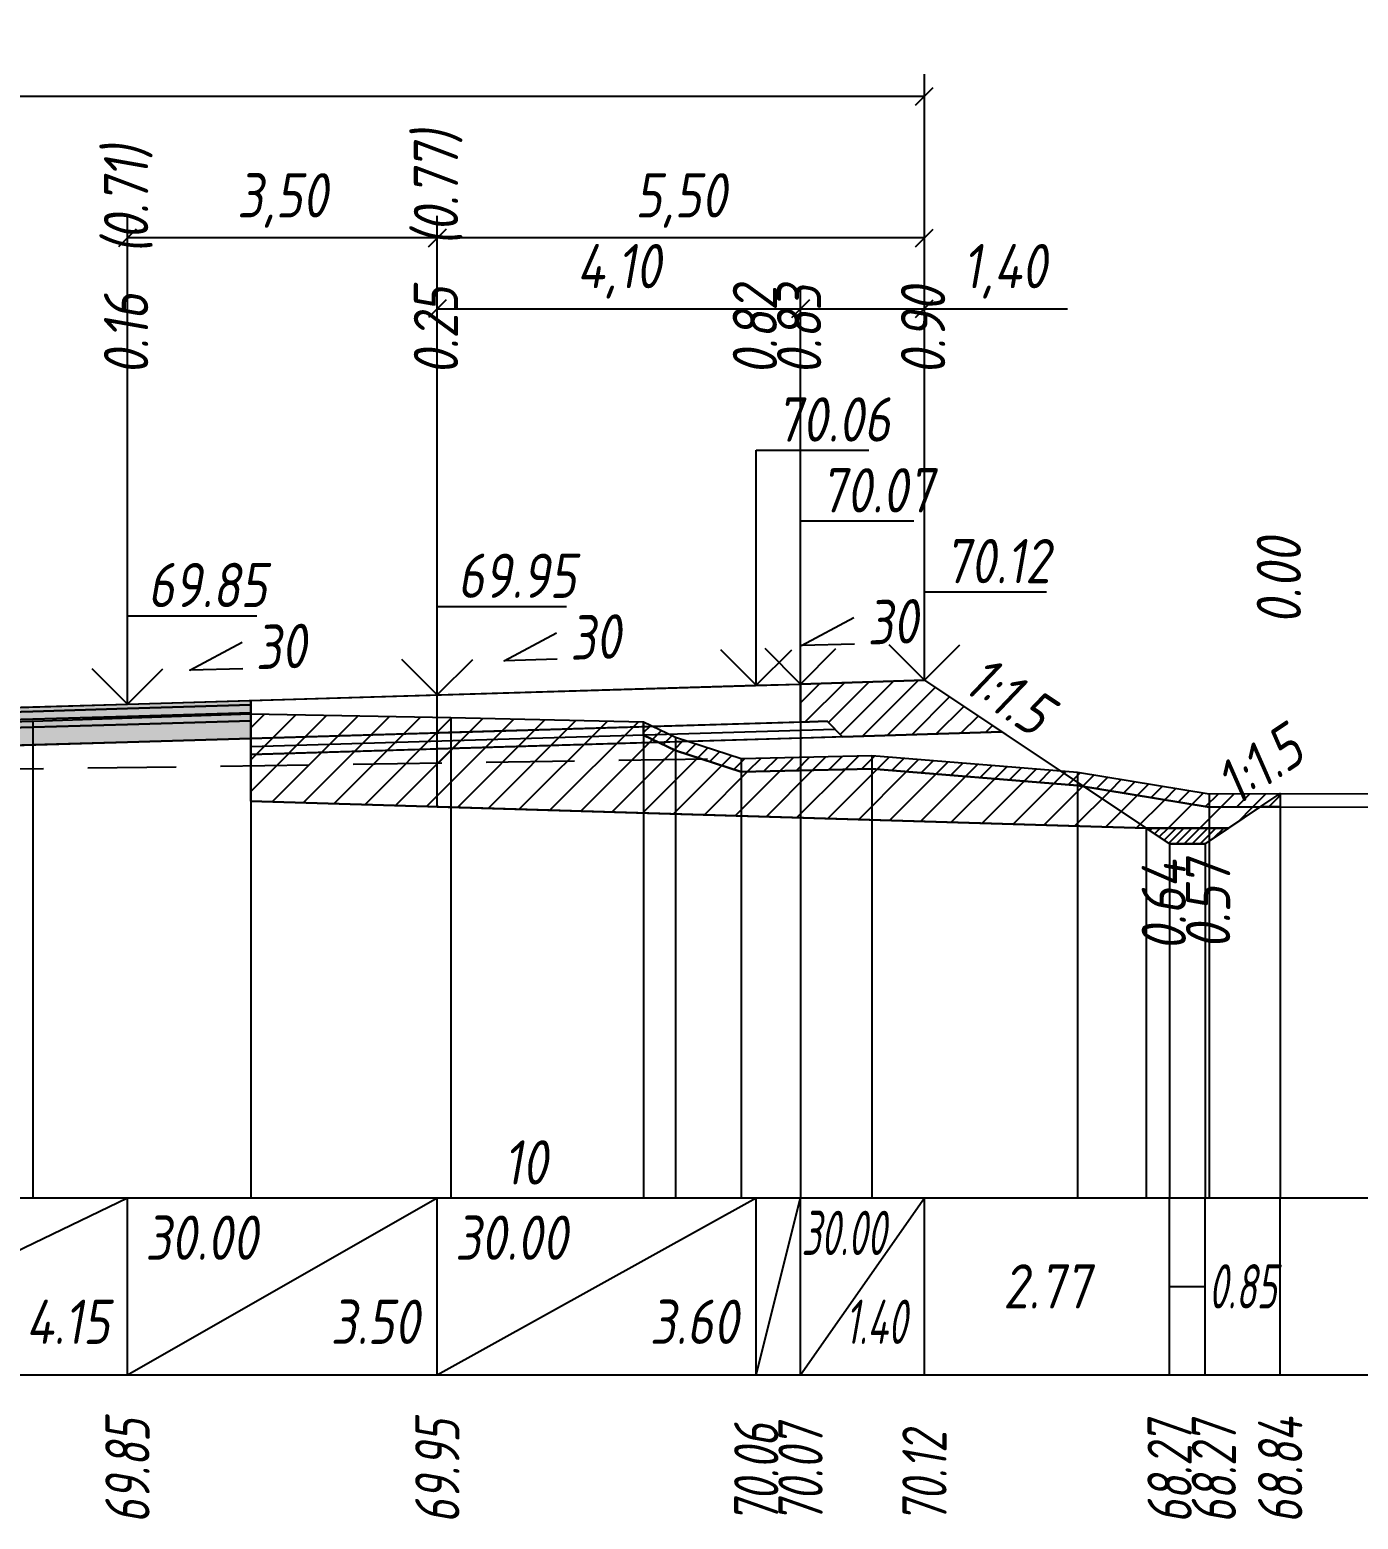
# Model space of a CAD drawing. Extents: x -717 to 1451, y -133302 to 233.
# Drawn here: x 171.8 to 246.8, y -37739.2 to -37655 of the extents above; entities that cross this region are included whole.
import ezdxf
from ezdxf.enums import TextEntityAlignment as Align

# ---------------------------------------------------------------- set-up
doc = ezdxf.new("R2010")
doc.units = 0
doc.linetypes.add('штриховая', pattern=[0.75, 0.5, -0.25])
for name, color, linetype in [('Интерполированный поперечник', 2, 'Continuous'), ('Код_514', 1, 'Continuous'), ('Контур_0', 7, 'Continuous'), ('Контур_2521', 7, 'Continuous'), ('Контур_2564', 7, 'Continuous'), ('Контур_2660', 7, 'Continuous'), ('Контур_2665', 7, 'Continuous'), ('Контур_400', 7, 'Continuous'), ('Контур_508', 7, 'Continuous'), ('Контур_512', 7, 'Continuous'), ('Контур_513', 7, 'Continuous'), ('Контур_818', 7, 'Continuous'), ('Красный поперечник', 1, 'Continuous'), ('Объём_2501', 7, 'Continuous'), ('Объём_2564', 7, 'Continuous'), ('Объём_2650', 7, 'Continuous'), ('Объём_2660', 7, 'Continuous'), ('Объём_2661', 7, 'Continuous'), ('Объём_2662', 7, 'Continuous'), ('Объём_2663', 7, 'Continuous'), ('Объём_2664', 7, 'Continuous'), ('Объём_2665', 7, 'Continuous'), ('Объём_2666', 7, 'Continuous'), ('Объём_2667', 7, 'Continuous'), ('Объём_2668', 7, 'Continuous'), ('Объём_2669', 7, 'Continuous'), ('Объём_2675', 7, 'Continuous'), ('Объём_2753', 7, 'Continuous'), ('Откосы', 7, 'Continuous'), ('Отметки покрытия', 7, 'Continuous'), ('Рабочие отметки', 7, 'Continuous'), ('Рабочие отметки доп.', 7, 'Continuous'), ('Слои выравнивания', 7, 'Continuous'), ('Таблица', 7, 'Continuous'), ('Уклоны проезжей части', 7, 'Continuous'), ('Черный поперечник', 3, 'Continuous')]:
    doc.layers.add(name, color=color, linetype=linetype)
for name, color, linetype, true_color in [('Контур_2540', 2, 'Continuous', 0xffff00), ('Контур_2560', 2, 'Continuous', 0xffff00), ('Контур_2561', 7, 'Continuous', 0xff8040), ('Контур_2562', 3, 'Continuous', 0x00ff00), ('Контур_2563', 7, 'Continuous', 0xff8000), ('Контур_2570', 7, 'Continuous', 0x80ff00), ('Контур_2725', 7, 'Continuous', 0x323232), ('Контур_2736', 4, 'Continuous', 0x00ffff), ('Контур_2737', 4, 'Continuous', 0x00ffff), ('Контур_2738', 4, 'Continuous', 0x00ffff), ('Контур_2739', 4, 'Continuous', 0x00ffff), ('Контур_2741', 4, 'Continuous', 0x00ffff), ('Контур_2742', 4, 'Continuous', 0x00ffff), ('Контур_2743', 4, 'Continuous', 0x00ffff), ('Контур_2744', 7, 'Continuous', 0xa4ffff), ('Контур_2745', 7, 'Continuous', 0xa4ffff), ('Контур_2747', 4, 'Continuous', 0x00ffff), ('Контур_2748', 4, 'Continuous', 0x00ffff), ('Контур_2749', 4, 'Continuous', 0x00ffff), ('Контур_2750', 4, 'Continuous', 0x00ffff), ('Контур_2751', 4, 'Continuous', 0x00ffff), ('Контур_2752', 4, 'Continuous', 0x00ffff), ('Контур_2760', 7, 'Continuous', 0x323232), ('Контур_2761', 7, 'Continuous', 0x323232), ('Контур_2762', 7, 'Continuous', 0x323232), ('Контур_2763', 7, 'Continuous', 0x323232), ('Контур_402', 7, 'Continuous', 0xff6464), ('Контур_703', 4, 'Continuous', 0x00ffff), ('Контур_705', 4, 'Continuous', 0x00ffff), ('Контур_707', 4, 'Continuous', 0x00ffff), ('Контур_720', 131, 'Continuous', 0xaaffff), ('Объём_2500', 7, 'Continuous', 0xc0c0c0), ('Объём_2520', 7, 'Continuous', 0x80ffff), ('Объём_2540', 2, 'Continuous', 0xffff00), ('Объём_2560', 2, 'Continuous', 0xffff00), ('Объём_2561', 7, 'Continuous', 0xff8040), ('Объём_2562', 3, 'Continuous', 0x00ff00), ('Объём_2563', 7, 'Continuous', 0xff8000), ('Объём_2570', 7, 'Continuous', 0x80ff00), ('Объём_2600', 7, 'Continuous', 0x808000), ('Объём_2620', 2, 'Continuous', 0xffff00), ('Объём_2746', 2, 'Continuous', 0xffff00)]:
    doc.layers.add(name, color=color, linetype=linetype, true_color=true_color)
doc.styles.get("Standard").update_dxf_attribs({"font": 'txt', "height": 2.5})
doc.styles.add('М', font='romand.shx', dxfattribs={"width": 0.8, "oblique": 10, "height": 2.5})
doc.dimstyles.new('ISO-25', dxfattribs={"dimtxt": 2.5, "dimasz": 2.5, "dimexe": 1.25, "dimexo": 0.625, "dimtad": 1, "dimtxsty": 'Standard', "dimcen": 2.5, "dimadec": 0, "dimazin": 0, "dimtfac": 1, "dimtmove": 0, "dimatfit": 3, "dimfxl": 1, "dimarcsym": 0})

# ---------------------------------------------------------------- blocks, each defined once
blk = doc.blocks.new('_Oblique')
at = {"color": 0, "linetype": 'ByBlock', "lineweight": -2}
blk.add_line((-0.5, -0.5), (0.5, 0.5), dxfattribs=at)
blk = doc.blocks.new('*D881')
at = {"color": 0, "lineweight": -2, "transparency": 16777216}
for p, q in [((215.316, -37691.416), (215.316, -37669.531)), ((222.316, -37691.206), (222.316, -37669.531)), ((215.316, -37670.781), (222.316, -37670.781)), ((222.316, -37670.781), (230.396, -37670.781))]:
    blk.add_line(p, q, dxfattribs=at)
at = {"layer": 'Defpoints', "color": 0, "transparency": 16777216}
for p in [(222.316, -37670.781), (215.316, -37692.041), (222.316, -37691.831)]:
    blk.add_point(p, dxfattribs=at)
at = {"color": 0, "lineweight": -2, "transparency": 16777216, "rotation": 180}
blk.add_blockref('_Oblique', (215.316, -37670.781), dxfattribs=at)
at = {"color": 0, "lineweight": -2, "transparency": 16777216}
blk.add_blockref('_Oblique', (222.316, -37670.781), dxfattribs=at)
at = {"color": 0, "transparency": 16777216, "insert": (226.856, -37668.668), "char_height": 2.5, "width": 8.75, "attachment_point": 5, "style": 'М'}
blk.add_mtext('1,40', dxfattribs=at)
blk = doc.blocks.new('*D883')
at = {"color": 0, "lineweight": -2, "transparency": 16777216}
for p, q in [((194.801, -37692.031), (194.801, -37669.531)), ((215.316, -37691.416), (215.316, -37669.531)), ((194.801, -37670.781), (215.316, -37670.781))]:
    blk.add_line(p, q, dxfattribs=at)
at = {"layer": 'Defpoints', "color": 0, "transparency": 16777216}
for p in [(215.316, -37670.781), (215.316, -37692.041), (194.801, -37692.656)]:
    blk.add_point(p, dxfattribs=at)
at = {"color": 0, "lineweight": -2, "transparency": 16777216, "rotation": 180}
blk.add_blockref('_Oblique', (194.801, -37670.781), dxfattribs=at)
at = {"color": 0, "lineweight": -2, "transparency": 16777216}
blk.add_blockref('_Oblique', (215.316, -37670.781), dxfattribs=at)
at = {"color": 0, "transparency": 16777216, "insert": (205.058, -37668.668), "char_height": 2.5, "width": 8.75, "attachment_point": 5, "style": 'М'}
blk.add_mtext('4,10', dxfattribs=at)
blk = doc.blocks.new('*D885')
at = {"color": 0, "lineweight": -2, "transparency": 16777216}
for p, q in [((177.301, -37692.556), (177.301, -37665.531)), ((194.801, -37692.031), (194.801, -37665.531)), ((194.801, -37666.781), (177.301, -37666.781))]:
    blk.add_line(p, q, dxfattribs=at)
at = {"layer": 'Defpoints', "color": 0, "transparency": 16777216}
for p in [(177.301, -37666.781), (194.801, -37692.656), (177.301, -37693.181)]:
    blk.add_point(p, dxfattribs=at)
at = {"color": 0, "lineweight": -2, "transparency": 16777216, "rotation": 180}
blk.add_blockref('_Oblique', (177.301, -37666.781), dxfattribs=at)
at = {"color": 0, "lineweight": -2, "transparency": 16777216}
blk.add_blockref('_Oblique', (194.801, -37666.781), dxfattribs=at)
at = {"color": 0, "transparency": 16777216, "insert": (186.051, -37664.668), "char_height": 2.5, "width": 9.58333, "attachment_point": 5, "style": 'М'}
blk.add_mtext('3,50', dxfattribs=at)
blk = doc.blocks.new('*D886')
at = {"color": 0, "lineweight": -2, "transparency": 16777216}
for p, q in [((194.801, -37692.031), (194.801, -37665.531)), ((222.316, -37691.206), (222.316, -37665.531)), ((222.316, -37666.781), (194.801, -37666.781))]:
    blk.add_line(p, q, dxfattribs=at)
at = {"layer": 'Defpoints', "color": 0, "transparency": 16777216}
for p in [(194.801, -37666.781), (222.316, -37691.831), (194.801, -37692.656)]:
    blk.add_point(p, dxfattribs=at)
at = {"color": 0, "lineweight": -2, "transparency": 16777216, "rotation": 180}
blk.add_blockref('_Oblique', (194.801, -37666.781), dxfattribs=at)
at = {"color": 0, "lineweight": -2, "transparency": 16777216}
blk.add_blockref('_Oblique', (222.316, -37666.781), dxfattribs=at)
at = {"color": 0, "transparency": 16777216, "insert": (208.558, -37664.668), "char_height": 2.5, "width": 9.58333, "attachment_point": 5, "style": 'М'}
blk.add_mtext('5,50', dxfattribs=at)
blk = doc.blocks.new('*D888')
at = {"color": 0, "lineweight": -2, "transparency": 16777216}
for p, q in [((108.801, -37694.636), (108.801, -37657.531)), ((222.316, -37691.206), (222.316, -37657.531)), ((108.801, -37658.781), (222.316, -37658.781))]:
    blk.add_line(p, q, dxfattribs=at)
at = {"layer": 'Defpoints', "color": 0, "transparency": 16777216}
for p in [(222.316, -37658.781), (222.316, -37691.831), (108.801, -37695.261)]:
    blk.add_point(p, dxfattribs=at)
at = {"color": 0, "lineweight": -2, "transparency": 16777216, "rotation": 180}
blk.add_blockref('_Oblique', (108.801, -37658.781), dxfattribs=at)
at = {"color": 0, "lineweight": -2, "transparency": 16777216}
blk.add_blockref('_Oblique', (222.316, -37658.781), dxfattribs=at)
at = {"color": 0, "transparency": 16777216, "insert": (165.558, -37656.668), "char_height": 2.5, "width": 12.08333, "attachment_point": 5, "style": 'М'}
blk.add_mtext('22,70', dxfattribs=at)

msp = doc.modelspace()

# ---------------------------------------------------------------- hatches: boundary and pattern name
at = {"layer": 'Объём_2563'}
h = msp.add_hatch(dxfattribs=at)
h.set_pattern_fill('ANSI31', color=256, scale=0.3)
h.paths.add_polyline_path([(217.69, -37694.957), (216.816, -37694.083), (215.316, -37694.128), (215.316, -37691.978), (222.316, -37691.768), (226.694, -37694.687)])
at = {"layer": 'Объём_2570'}
h = msp.add_hatch(dxfattribs=at)
h.set_pattern_fill('ANSI31', color=256, scale=0.2)
h.paths.add_polyline_path([(242.409, -37698.919), (238.397, -37698.926), (230.959, -37697.703), (219.353, -37696.769), (211.969, -37696.936), (208.254, -37695.734), (206.448, -37694.866), (206.448, -37694.116), (208.254, -37694.984), (211.969, -37696.186), (219.353, -37696.019), (230.959, -37696.953), (238.397, -37698.176), (242.409, -37698.169)])
at = {"layer": 'Объём_2600'}
h = msp.add_hatch(dxfattribs=at)
h.set_pattern_fill('ANSI31', color=6, scale=0.4)
h.paths.add_polyline_path([(234.839, -37700.118), (184.262, -37698.6), (184.262, -37693.671), (195.56, -37693.866), (206.448, -37694.116), (206.448, -37694.866), (208.254, -37695.734), (211.969, -37696.936), (219.353, -37696.769), (230.959, -37697.703), (238.397, -37698.926), (241.281, -37698.921), (239.487, -37700.118)])
h = msp.add_hatch(dxfattribs=at)
h.set_pattern_fill('ANSI31', color=6, scale=0.4)
h.paths.add_polyline_path([(194.801, -37693.853), (195.56, -37693.866), (206.448, -37694.116), (206.448, -37694.866), (208.254, -37695.734), (211.969, -37696.936), (219.353, -37696.769), (230.959, -37697.703), (238.397, -37698.926), (241.281, -37698.921), (239.487, -37700.118), (234.839, -37700.118), (194.801, -37698.916)])
h = msp.add_hatch(dxfattribs=at)
h.set_pattern_fill('HONEY', color=5, scale=0.3)
h.paths.add_polyline_path([(241.281, -37698.921), (242.409, -37698.169), (242.409, -37698.919)])
at = {"layer": 'Объём_2620'}
h = msp.add_hatch(dxfattribs=at)
h.set_pattern_fill('ANSI31', color=2, scale=0.1)
h.paths.add_polyline_path([(234.839, -37700.118), (239.487, -37700.118), (238.163, -37701), (236.163, -37701)])
at = {"layer": 'Слои выравнивания'}
for color, points in [(2, [(156.551, -37693.719), (158.924, -37693.65), (171.965, -37693.273), (177.301, -37693.119), (184.262, -37692.91), (184.262, -37693.16), (177.301, -37693.369), (171.965, -37693.523), (158.924, -37693.9), (156.551, -37693.969)]), (3, [(156.551, -37693.969), (158.924, -37693.9), (171.965, -37693.523), (177.301, -37693.369), (184.262, -37693.16), (184.262, -37693.61), (177.301, -37693.819), (171.965, -37693.973), (158.924, -37694.35), (156.551, -37694.419)]), (4, [(156.551, -37694.419), (158.924, -37694.35), (171.965, -37693.973), (177.301, -37693.819), (184.262, -37693.61), (184.262, -37694.06), (177.301, -37694.269), (171.965, -37694.423), (158.924, -37694.8), (156.551, -37694.869)]), (5, [(156.551, -37694.869), (158.924, -37694.8), (171.965, -37694.423), (177.301, -37694.269), (184.262, -37694.06), (184.262, -37695.06), (177.301, -37695.269), (171.965, -37695.423), (158.924, -37695.8), (156.551, -37695.869)])]:
    msp.add_hatch(color=color, dxfattribs=at).paths.add_polyline_path(points)

# ---------------------------------------------------------------- linework, layer by layer
at = {"layer": 'Интерполированный поперечник', "linetype": 'штриховая', "ltscale": 10, "flags": 128}
msp.add_lwpolyline([(100.067, -37697.804), (211.969, -37696.186)], dxfattribs=at)
at = {"layer": 'Код_514'}
for p, q in [((156.551, -37731), (177.301, -37721)), ((177.301, -37731), (177.301, -37721)), ((177.301, -37731), (194.801, -37721)), ((194.801, -37731), (194.801, -37721)), ((194.801, -37731), (212.816, -37721)), ((212.816, -37731), (212.816, -37721)), ((212.816, -37731), (215.316, -37721)), ((215.316, -37731), (215.316, -37721)), ((215.316, -37731), (222.316, -37721)), ((222.316, -37731), (222.316, -37721)), ((236.163, -37731), (236.163, -37721)), ((238.163, -37731), (238.163, -37721)), ((242.409, -37731), (242.409, -37721)), ((236.163, -37726), (238.163, -37726))]:
    msp.add_line(p, q, dxfattribs=at)
at = {"layer": 'Контур_0', "flags": 128}
for points in [[(184.262, -37692.91), (215.316, -37691.978), (215.316, -37694.128), (184.262, -37695.06), (184.262, -37692.91), (184.262, -37692.91)], [(222.316, -37691.768), (229.974, -37696.874), (229.974, -37696.874), (229.974, -37696.874), (229.974, -37696.874), (229.974, -37696.874), (229.974, -37696.874), (229.974, -37696.874), (229.974, -37696.874), (229.974, -37696.874), (229.974, -37696.874), (229.974, -37696.874), (229.974, -37696.874), (229.974, -37696.874), (229.974, -37696.874), (236.163, -37701)], [(222.316, -37691.768), (229.974, -37696.874), (229.974, -37696.874), (229.974, -37696.874), (229.974, -37696.874), (229.974, -37696.874), (229.974, -37696.874), (229.974, -37696.874), (229.974, -37696.874), (229.974, -37696.874), (229.974, -37696.874), (229.974, -37696.874), (229.974, -37696.874), (229.974, -37696.874), (229.974, -37696.874), (236.163, -37701), (238.163, -37701), (242.409, -37698.169), (242.409, -37698.169), (242.409, -37698.169), (242.409, -37698.169), (242.409, -37698.169), (242.409, -37698.169), (242.409, -37698.169), (242.409, -37698.169), (242.409, -37698.169), (242.409, -37698.169), (242.409, -37698.169), (242.409, -37698.169), (242.409, -37698.169)], [(215.316, -37695.028), (184.262, -37695.96), (184.262, -37695.06), (216.816, -37694.083), (217.69, -37694.957), (215.316, -37695.028), (215.316, -37695.028)], [(215.316, -37694.128), (216.816, -37694.083), (217.69, -37694.957), (226.694, -37694.687)]]:
    msp.add_lwpolyline(points, dxfattribs=at)
at = {"layer": 'Контур_2521', "color": 250, "flags": 128}
msp.add_lwpolyline([(184.262, -37695.51), (217.253, -37694.52)], dxfattribs=at)
at = {"layer": 'Контур_2540', "flags": 128}
msp.add_lwpolyline([(194.801, -37695.644), (226.694, -37694.687), (234.839, -37700.118), (184.262, -37698.6), (184.262, -37695.96), (194.801, -37695.644), (194.801, -37695.644)], dxfattribs=at)
at = {"layer": 'Контур_2560', "flags": 128}
msp.add_lwpolyline([(215.316, -37691.978), (222.316, -37691.768), (222.316, -37691.768), (222.316, -37691.768)], dxfattribs=at)
at = {"layer": 'Контур_2561', "flags": 128}
msp.add_lwpolyline([(215.316, -37691.978), (215.316, -37691.978), (222.316, -37691.768), (222.316, -37691.768), (215.316, -37691.978)], dxfattribs=at)
at = {"layer": 'Контур_2562', "flags": 128}
msp.add_lwpolyline([(222.316, -37691.768), (222.316, -37691.768), (222.316, -37691.768), (222.316, -37691.768), (222.316, -37691.768)], dxfattribs=at)
at = {"layer": 'Контур_2563', "flags": 128}
msp.add_lwpolyline([(217.69, -37694.957), (216.816, -37694.083), (215.316, -37694.128), (215.316, -37691.978), (222.316, -37691.768), (226.694, -37694.687), (217.69, -37694.957), (217.69, -37694.957)], dxfattribs=at)
at = {"layer": 'Контур_2564', "flags": 128}
msp.add_lwpolyline([(215.316, -37691.978), (222.316, -37691.768)], dxfattribs=at)
at = {"layer": 'Контур_2570', "flags": 128}
msp.add_lwpolyline([(158.924, -37694.474), (171.965, -37694.078), (184.262, -37693.671), (195.56, -37693.866), (206.448, -37694.116), (206.448, -37694.866), (208.254, -37695.734), (211.969, -37696.936), (211.969, -37696.936), (219.353, -37696.769), (230.959, -37697.703), (238.397, -37698.926), (267.409, -37698.877)], dxfattribs=at)
at = {"layer": 'Контур_2660', "flags": 128}
msp.add_lwpolyline([(184.262, -37698.6), (234.839, -37700.118)], dxfattribs=at)
at = {"layer": 'Контур_2665', "flags": 128}
msp.add_lwpolyline([(222.316, -37691.768), (222.316, -37691.768)], dxfattribs=at)
at = {"layer": 'Контур_2725', "flags": 128}
msp.add_lwpolyline([(134.624, -37696.504), (135.801, -37696.469), (139.294, -37696.368), (146.696, -37696.154), (156.551, -37695.869), (158.924, -37695.8), (171.965, -37695.423), (177.301, -37695.269), (184.262, -37695.06)], dxfattribs=at)
at = {"layer": 'Контур_2736', "flags": 128}
for points in [[(222.316, -37691.768), (229.974, -37696.874)], [(229.974, -37696.874), (236.163, -37701)]]:
    msp.add_lwpolyline(points, dxfattribs=at)
at = {"layer": 'Контур_2737', "flags": 128}
msp.add_lwpolyline([(229.974, -37696.874), (229.974, -37696.874)], dxfattribs=at)
at = {"layer": 'Контур_2738', "flags": 128}
msp.add_lwpolyline([(229.974, -37696.874), (229.974, -37696.874)], dxfattribs=at)
at = {"layer": 'Контур_2739', "flags": 128}
msp.add_lwpolyline([(229.974, -37696.874), (229.974, -37696.874)], dxfattribs=at)
at = {"layer": 'Контур_2741', "flags": 128}
msp.add_lwpolyline([(242.409, -37698.169), (242.409, -37698.169)], dxfattribs=at)
at = {"layer": 'Контур_2742', "flags": 128}
msp.add_lwpolyline([(242.409, -37698.169), (242.409, -37698.169)], dxfattribs=at)
at = {"layer": 'Контур_2743', "flags": 128}
msp.add_lwpolyline([(242.409, -37698.169), (242.409, -37698.169)], dxfattribs=at)
at = {"layer": 'Контур_2744', "flags": 128}
msp.add_lwpolyline([(242.409, -37698.169), (242.409, -37698.169)], dxfattribs=at)
msp.add_lwpolyline([(242.409, -37698.169), (242.409, -37698.169)], dxfattribs=at)
msp.add_lwpolyline([(242.409, -37698.169), (242.409, -37698.169)], dxfattribs=at)
msp.add_lwpolyline([(242.409, -37698.169), (242.409, -37698.169)], dxfattribs=at)
msp.add_lwpolyline([(242.409, -37698.169), (242.409, -37698.169)], dxfattribs=at)
msp.add_lwpolyline([(242.409, -37698.169), (242.409, -37698.169)], dxfattribs=at)
at = {"layer": 'Контур_2745', "flags": 128}
msp.add_lwpolyline([(229.974, -37696.874), (229.974, -37696.874)], dxfattribs=at)
msp.add_lwpolyline([(229.974, -37696.874), (229.974, -37696.874)], dxfattribs=at)
msp.add_lwpolyline([(229.974, -37696.874), (229.974, -37696.874)], dxfattribs=at)
msp.add_lwpolyline([(229.974, -37696.874), (229.974, -37696.874)], dxfattribs=at)
msp.add_lwpolyline([(229.974, -37696.874), (229.974, -37696.874)], dxfattribs=at)
msp.add_lwpolyline([(229.974, -37696.874), (229.974, -37696.874)], dxfattribs=at)
at = {"layer": 'Контур_2747', "flags": 128}
msp.add_lwpolyline([(229.974, -37696.874), (229.974, -37696.874)], dxfattribs=at)
at = {"layer": 'Контур_2748', "flags": 128}
msp.add_lwpolyline([(229.974, -37696.874), (229.974, -37696.874)], dxfattribs=at)
at = {"layer": 'Контур_2749', "flags": 128}
msp.add_lwpolyline([(229.974, -37696.874), (229.974, -37696.874)], dxfattribs=at)
at = {"layer": 'Контур_2750', "flags": 128}
msp.add_lwpolyline([(242.409, -37698.169), (242.409, -37698.169)], dxfattribs=at)
at = {"layer": 'Контур_2751', "flags": 128}
msp.add_lwpolyline([(242.409, -37698.169), (242.409, -37698.169)], dxfattribs=at)
at = {"layer": 'Контур_2752', "flags": 128}
msp.add_lwpolyline([(242.409, -37698.169), (242.409, -37698.169)], dxfattribs=at)
at = {"layer": 'Контур_2760', "flags": 128}
msp.add_lwpolyline([(134.624, -37694.354), (135.801, -37694.319), (139.294, -37694.218), (146.696, -37694.004), (156.551, -37693.719), (158.924, -37693.65), (171.965, -37693.273), (177.301, -37693.119), (184.262, -37692.91)], dxfattribs=at)
at = {"layer": 'Контур_2761', "flags": 128}
msp.add_lwpolyline([(134.624, -37694.604), (135.801, -37694.569), (139.294, -37694.468), (146.696, -37694.254), (156.551, -37693.969), (158.924, -37693.9), (171.965, -37693.523), (177.301, -37693.369), (184.262, -37693.16)], dxfattribs=at)
at = {"layer": 'Контур_2762', "flags": 128}
msp.add_lwpolyline([(134.624, -37695.054), (135.801, -37695.019), (139.294, -37694.918), (146.696, -37694.704), (156.551, -37694.419), (158.924, -37694.35), (171.965, -37693.973), (177.301, -37693.819), (184.262, -37693.61)], dxfattribs=at)
at = {"layer": 'Контур_2763', "flags": 128}
msp.add_lwpolyline([(134.624, -37695.504), (135.801, -37695.469), (139.294, -37695.368), (146.696, -37695.154), (156.551, -37694.869), (158.924, -37694.8), (171.965, -37694.423), (177.301, -37694.269), (184.262, -37694.06)], dxfattribs=at)
at = {"layer": 'Контур_400', "flags": 128}
msp.add_lwpolyline([(156.551, -37693.719), (177.301, -37693.119), (194.801, -37692.594), (194.801, -37692.594), (194.801, -37692.594), (194.801, -37692.594), (212.816, -37692.053), (212.816, -37692.053), (215.316, -37691.978)], dxfattribs=at)
at = {"layer": 'Контур_402', "flags": 128}
msp.add_lwpolyline([(105, -37699.315), (134.624, -37698.427), (134.624, -37696.504), (135.801, -37696.469), (156.551, -37695.869), (177.301, -37695.269), (184.262, -37695.06), (184.262, -37698.6), (234.839, -37700.118)], dxfattribs=at)
at = {"layer": 'Контур_508', "flags": 128}
msp.add_lwpolyline([(105, -37699.315), (134.624, -37698.427), (134.624, -37696.504), (135.801, -37696.469), (156.551, -37695.869), (177.301, -37695.269), (184.262, -37695.06), (184.262, -37698.6), (234.839, -37700.118), (236.163, -37701), (238.163, -37701), (242.409, -37698.169)], dxfattribs=at)
at = {"layer": 'Контур_512', "flags": 128}
msp.add_lwpolyline([(184.262, -37698.6), (234.839, -37700.118), (236.163, -37701), (238.163, -37701), (242.409, -37698.169)], dxfattribs=at)
at = {"layer": 'Контур_513', "flags": 128}
msp.add_lwpolyline([(105, -37699.315), (134.624, -37698.427), (134.624, -37696.504), (135.801, -37696.469), (156.551, -37695.869), (177.301, -37695.269), (184.262, -37695.06), (184.262, -37698.6), (234.839, -37700.118), (236.163, -37701), (238.163, -37701), (242.409, -37698.169)], dxfattribs=at)
at = {"layer": 'Контур_703', "flags": 128}
msp.add_lwpolyline([(222.316, -37691.768), (229.974, -37696.874)], dxfattribs=at)
at = {"layer": 'Контур_705', "flags": 128}
msp.add_lwpolyline([(229.974, -37696.874), (229.974, -37696.874)], dxfattribs=at)
at = {"layer": 'Контур_707', "flags": 128}
msp.add_lwpolyline([(238.163, -37701), (242.409, -37698.169)], dxfattribs=at)
at = {"layer": 'Контур_720', "flags": 128}
msp.add_lwpolyline([(236.163, -37701), (238.163, -37701)], dxfattribs=at)
at = {"layer": 'Контур_818', "flags": 128}
msp.add_lwpolyline([(105, -37697.975), (108.91, -37697.282), (108.91, -37696.532), (121.655, -37695.97), (134.624, -37695.576), (146.696, -37695.038), (156.551, -37694.584), (158.924, -37694.474), (171.965, -37694.078), (184.262, -37693.671), (195.56, -37693.866), (206.448, -37694.116), (206.448, -37694.866), (208.254, -37695.734), (211.969, -37696.936), (211.969, -37696.936), (219.353, -37696.769), (230.959, -37697.703), (238.397, -37698.926), (242.409, -37698.919)], dxfattribs=at)
at = {"layer": 'Красный поперечник'}
for p, q in [((194.801, -37692.594), (212.816, -37692.053)), ((212.816, -37692.053), (215.316, -37691.978)), ((215.316, -37691.978), (222.316, -37691.768)), ((222.316, -37691.768), (236.163, -37701)), ((156.551, -37693.719), (177.301, -37693.119)), ((177.301, -37693.119), (194.801, -37692.594)), ((238.163, -37701), (242.409, -37698.169)), ((242.409, -37698.169), (242.409, -37721)), ((184.262, -37698.6), (184.262, -37721)), ((234.839, -37700.118), (234.839, -37721)), ((236.163, -37701), (236.163, -37721)), ((236.163, -37701), (238.163, -37701)), ((238.163, -37701), (238.163, -37721))]:
    msp.add_line(p, q, dxfattribs=at)
at = {"layer": 'Объём_2500', "flags": 128}
for points in [[(184.262, -37692.91), (215.316, -37691.978), (215.316, -37694.128), (184.262, -37695.06), (184.262, -37692.91), (184.262, -37692.91)], [(194.801, -37692.594), (215.316, -37691.978), (215.316, -37694.128), (194.801, -37694.744), (194.801, -37692.594)]]:
    msp.add_lwpolyline(points, dxfattribs=at)
at = {"layer": 'Объём_2501', "flags": 128}
for points in [[(156.551, -37693.719), (177.301, -37693.119), (194.801, -37692.594), (194.801, -37692.594), (194.801, -37692.594), (194.801, -37692.594), (212.816, -37692.053), (212.816, -37692.053), (215.316, -37691.978)], [(194.801, -37692.594), (212.816, -37692.053), (212.816, -37692.053), (215.316, -37691.978)]]:
    msp.add_lwpolyline(points, dxfattribs=at)
at = {"layer": 'Объём_2520', "color": 250, "flags": 128}
for points in [[(215.316, -37695.028), (184.262, -37695.96), (184.262, -37695.06), (216.816, -37694.083), (217.69, -37694.957), (215.316, -37695.028), (215.316, -37695.028)], [(194.801, -37694.744), (216.816, -37694.083), (217.69, -37694.957), (215.316, -37695.028), (215.316, -37695.028), (215.316, -37695.028), (194.801, -37695.644), (194.801, -37694.744)]]:
    msp.add_lwpolyline(points, dxfattribs=at)
at = {"layer": 'Объём_2540', "flags": 128}
for points in [[(194.801, -37695.644), (226.694, -37694.687), (234.839, -37700.118), (184.262, -37698.6), (184.262, -37695.96), (194.801, -37695.644), (194.801, -37695.644)], [(194.801, -37695.644), (226.694, -37694.687), (234.839, -37700.118), (194.801, -37698.916), (194.801, -37695.644)]]:
    msp.add_lwpolyline(points, dxfattribs=at)
at = {"layer": 'Объём_2560', "flags": 128}
msp.add_lwpolyline([(215.316, -37691.978), (222.316, -37691.768), (222.316, -37691.768), (222.316, -37691.768)], dxfattribs=at)
msp.add_lwpolyline([(215.316, -37691.978), (222.316, -37691.768), (222.316, -37691.768), (222.316, -37691.768)], dxfattribs=at)
at = {"layer": 'Объём_2561', "flags": 128}
msp.add_lwpolyline([(215.316, -37691.978), (215.316, -37691.978), (222.316, -37691.768), (222.316, -37691.768), (215.316, -37691.978)], dxfattribs=at)
msp.add_lwpolyline([(215.316, -37691.978), (215.316, -37691.978), (222.316, -37691.768), (222.316, -37691.768), (215.316, -37691.978)], dxfattribs=at)
at = {"layer": 'Объём_2562', "flags": 128}
msp.add_lwpolyline([(222.316, -37691.768), (222.316, -37691.768), (222.316, -37691.768), (222.316, -37691.768), (222.316, -37691.768)], dxfattribs=at)
msp.add_lwpolyline([(222.316, -37691.768), (222.316, -37691.768), (222.316, -37691.768), (222.316, -37691.768), (222.316, -37691.768)], dxfattribs=at)
at = {"layer": 'Объём_2563', "color": 250, "flags": 128}
msp.add_lwpolyline([(217.69, -37694.957), (216.816, -37694.083), (215.316, -37694.128), (215.316, -37691.978), (222.316, -37691.768), (226.694, -37694.687), (217.69, -37694.957), (217.69, -37694.957)], dxfattribs=at)
msp.add_lwpolyline([(217.69, -37694.957), (216.816, -37694.083), (215.316, -37694.128), (215.316, -37691.978), (222.316, -37691.768), (226.694, -37694.687), (217.69, -37694.957), (217.69, -37694.957)], dxfattribs=at)
at = {"layer": 'Объём_2564', "flags": 128}
msp.add_lwpolyline([(215.316, -37691.978), (222.316, -37691.768)], dxfattribs=at)
msp.add_lwpolyline([(215.316, -37691.978), (222.316, -37691.768)], dxfattribs=at)
at = {"layer": 'Объём_2570', "flags": 128}
msp.add_lwpolyline([(242.409, -37698.919), (238.397, -37698.926), (230.959, -37697.703), (219.353, -37696.769), (211.969, -37696.936), (208.254, -37695.734), (206.448, -37694.866), (206.448, -37694.116), (208.254, -37694.984), (211.969, -37696.186), (219.353, -37696.019), (230.959, -37696.953), (238.397, -37698.176), (242.409, -37698.169), (242.409, -37698.919), (242.409, -37698.919)], dxfattribs=at)
msp.add_lwpolyline([(242.409, -37698.919), (238.397, -37698.926), (230.959, -37697.703), (219.353, -37696.769), (211.969, -37696.936), (208.254, -37695.734), (206.448, -37694.866), (206.448, -37694.116), (208.254, -37694.984), (211.969, -37696.186), (219.353, -37696.019), (230.959, -37696.953), (238.397, -37698.176), (242.409, -37698.169), (242.409, -37698.919), (242.409, -37698.919)], dxfattribs=at)
at = {"layer": 'Объём_2600', "color": 5, "flags": 128}
msp.add_lwpolyline([(241.281, -37698.921), (242.409, -37698.169), (242.409, -37698.919), (241.281, -37698.921), (241.281, -37698.921)], dxfattribs=at)
msp.add_lwpolyline([(241.281, -37698.921), (242.409, -37698.169), (242.409, -37698.919), (241.281, -37698.921), (241.281, -37698.921)], dxfattribs=at)
at = {"layer": 'Объём_2620', "flags": 128}
msp.add_lwpolyline([(234.839, -37700.118), (239.487, -37700.118), (238.163, -37701), (236.163, -37701), (234.839, -37700.118), (234.839, -37700.118)], dxfattribs=at)
msp.add_lwpolyline([(234.839, -37700.118), (239.487, -37700.118), (238.163, -37701), (236.163, -37701), (234.839, -37700.118), (234.839, -37700.118)], dxfattribs=at)
at = {"layer": 'Объём_2650', "color": 6, "flags": 128}
msp.add_lwpolyline([(234.839, -37700.118), (184.262, -37698.6), (184.262, -37693.671), (195.56, -37693.866), (206.448, -37694.116), (206.448, -37694.866), (208.254, -37695.734), (211.969, -37696.936), (219.353, -37696.769), (230.959, -37697.703), (238.397, -37698.926), (241.281, -37698.921), (239.487, -37700.118), (234.839, -37700.118), (234.839, -37700.118)], dxfattribs=at)
at = {"layer": 'Объём_2660', "flags": 128}
for points in [[(184.262, -37698.6), (234.839, -37700.118)], [(194.801, -37698.916), (234.839, -37700.118)]]:
    msp.add_lwpolyline(points, dxfattribs=at)
at = {"layer": 'Объём_2661', "flags": 128}
msp.add_lwpolyline([(222.316, -37691.768), (229.974, -37696.874), (234.839, -37700.118)], dxfattribs=at)
msp.add_lwpolyline([(222.316, -37691.768), (229.974, -37696.874), (234.839, -37700.118)], dxfattribs=at)
at = {"layer": 'Объём_2662', "flags": 128}
msp.add_lwpolyline([(239.487, -37700.118), (242.409, -37698.169)], dxfattribs=at)
msp.add_lwpolyline([(239.487, -37700.118), (242.409, -37698.169)], dxfattribs=at)
at = {"layer": 'Объём_2663', "flags": 128}
for points in [[(234.839, -37700.118), (236.163, -37701)], [(234.839, -37700.118), (236.163, -37701)], [(238.163, -37701), (239.487, -37700.118)], [(238.163, -37701), (239.487, -37700.118)]]:
    msp.add_lwpolyline(points, dxfattribs=at)
at = {"layer": 'Объём_2664', "flags": 128}
msp.add_lwpolyline([(236.163, -37701), (238.163, -37701)], dxfattribs=at)
msp.add_lwpolyline([(236.163, -37701), (238.163, -37701)], dxfattribs=at)
at = {"layer": 'Объём_2665', "flags": 128}
msp.add_lwpolyline([(222.316, -37691.768), (222.316, -37691.768)], dxfattribs=at)
msp.add_lwpolyline([(222.316, -37691.768), (222.316, -37691.768)], dxfattribs=at)
at = {"layer": 'Объём_2666', "flags": 128}
for points in [[(222.316, -37691.768), (229.974, -37696.874)], [(222.316, -37691.768), (229.974, -37696.874)], [(229.974, -37696.874), (234.839, -37700.118)], [(229.974, -37696.874), (234.839, -37700.118)]]:
    msp.add_lwpolyline(points, dxfattribs=at)
at = {"layer": 'Объём_2667', "flags": 128}
for points in [[(229.974, -37696.874), (229.974, -37696.874)], [(229.974, -37696.874), (229.974, -37696.874)], [(242.409, -37698.169), (242.409, -37698.169)], [(242.409, -37698.169), (242.409, -37698.169)]]:
    msp.add_lwpolyline(points, dxfattribs=at)
at = {"layer": 'Объём_2668', "flags": 128}
for points in [[(229.974, -37696.874), (229.974, -37696.874)], [(229.974, -37696.874), (229.974, -37696.874)], [(242.409, -37698.169), (242.409, -37698.169)], [(242.409, -37698.169), (242.409, -37698.169)]]:
    msp.add_lwpolyline(points, dxfattribs=at)
at = {"layer": 'Объём_2669', "flags": 128}
for points in [[(229.974, -37696.874), (229.974, -37696.874)], [(229.974, -37696.874), (229.974, -37696.874)], [(242.409, -37698.169), (242.409, -37698.169)], [(242.409, -37698.169), (242.409, -37698.169)]]:
    msp.add_lwpolyline(points, dxfattribs=at)
at = {"layer": 'Объём_2675', "flags": 128}
for points in [[(229.974, -37696.874), (229.974, -37696.874)], [(229.974, -37696.874), (229.974, -37696.874)], [(229.974, -37696.874), (229.974, -37696.874)], [(229.974, -37696.874), (229.974, -37696.874)], [(229.974, -37696.874), (229.974, -37696.874)], [(229.974, -37696.874), (229.974, -37696.874)], [(229.974, -37696.874), (229.974, -37696.874)], [(229.974, -37696.874), (229.974, -37696.874)], [(229.974, -37696.874), (229.974, -37696.874)], [(229.974, -37696.874), (229.974, -37696.874)], [(229.974, -37696.874), (229.974, -37696.874)], [(229.974, -37696.874), (229.974, -37696.874)], [(242.409, -37698.169), (242.409, -37698.169)], [(242.409, -37698.169), (242.409, -37698.169)], [(242.409, -37698.169), (242.409, -37698.169)], [(242.409, -37698.169), (242.409, -37698.169)], [(242.409, -37698.169), (242.409, -37698.169)], [(242.409, -37698.169), (242.409, -37698.169)], [(242.409, -37698.169), (242.409, -37698.169)], [(242.409, -37698.169), (242.409, -37698.169)], [(242.409, -37698.169), (242.409, -37698.169)], [(242.409, -37698.169), (242.409, -37698.169)], [(242.409, -37698.169), (242.409, -37698.169)], [(242.409, -37698.169), (242.409, -37698.169)]]:
    msp.add_lwpolyline(points, dxfattribs=at)
at = {"layer": 'Объём_2746', "flags": 128}
for points in [[(206.448, -37694.866), (208.254, -37695.734), (211.969, -37696.936), (219.353, -37696.769), (230.959, -37697.703), (231.303, -37697.76), (234.839, -37700.118), (184.262, -37698.6), (184.262, -37693.671), (195.56, -37693.866), (206.448, -37694.116), (206.448, -37694.866), (206.448, -37694.866)], [(194.801, -37693.853), (195.56, -37693.866), (206.448, -37694.116), (206.448, -37694.866), (206.448, -37694.866), (206.448, -37694.866), (208.254, -37695.734), (211.969, -37696.936), (219.353, -37696.769), (230.959, -37697.703), (231.303, -37697.76), (234.839, -37700.118), (194.801, -37698.916), (194.801, -37693.853)]]:
    msp.add_lwpolyline(points, dxfattribs=at)
at = {"layer": 'Объём_2753', "flags": 128}
msp.add_lwpolyline([(184.262, -37692.91), (184.262, -37692.91)], dxfattribs=at)
at = {"layer": 'Откосы', "color": 1, "flags": 128}
for points in [[(218.367, -37689.72), (215.369, -37689.81), (218.322, -37688.221)], [(183.816, -37691.113), (180.817, -37691.203), (183.771, -37689.614)], [(201.573, -37690.581), (198.575, -37690.671), (201.528, -37689.081)]]:
    msp.add_lwpolyline(points, dxfattribs=at)
at = {"layer": 'Отметки покрытия', "color": 1}
for p, q in [((212.816, -37692.053), (212.816, -37678.768)), ((212.816, -37678.768), (219.166, -37678.768)), ((215.316, -37691.978), (215.316, -37682.768)), ((215.316, -37682.768), (221.716, -37682.768)), ((222.316, -37691.768), (222.316, -37686.768)), ((222.316, -37686.768), (229.216, -37686.768)), ((194.801, -37692.594), (194.801, -37687.594)), ((194.801, -37687.594), (202.101, -37687.594)), ((177.301, -37693.119), (177.301, -37688.119)), ((177.301, -37688.119), (184.601, -37688.119)), ((194.801, -37692.594), (192.801, -37690.594)), ((194.801, -37692.594), (196.801, -37690.594)), ((212.816, -37692.053), (210.816, -37690.053)), ((212.816, -37692.053), (214.816, -37690.053)), ((215.316, -37691.978), (213.316, -37689.978)), ((215.316, -37691.978), (217.316, -37689.978)), ((222.316, -37691.768), (220.316, -37689.768)), ((222.316, -37691.768), (224.316, -37689.768)), ((177.301, -37693.119), (175.301, -37691.119)), ((177.301, -37693.119), (179.301, -37691.119))]:
    msp.add_line(p, q, dxfattribs=at)
at = {"layer": 'Слои выравнивания'}
for p, q in [((215.316, -37691.978), (215.316, -37721)), ((184.262, -37692.91), (184.262, -37721))]:
    msp.add_line(p, q, dxfattribs=at)
at = {"layer": 'Слои выравнивания', "color": 2, "flags": 128}
msp.add_lwpolyline([(156.551, -37693.719), (158.924, -37693.65), (171.965, -37693.273), (177.301, -37693.119), (184.262, -37692.91), (184.262, -37693.16), (177.301, -37693.369), (171.965, -37693.523), (158.924, -37693.9), (156.551, -37693.969)], close=True, dxfattribs=at)
at = {"layer": 'Слои выравнивания', "color": 3, "flags": 128}
msp.add_lwpolyline([(156.551, -37693.969), (158.924, -37693.9), (171.965, -37693.523), (177.301, -37693.369), (184.262, -37693.16), (184.262, -37693.61), (177.301, -37693.819), (171.965, -37693.973), (158.924, -37694.35), (156.551, -37694.419)], close=True, dxfattribs=at)
at = {"layer": 'Слои выравнивания', "color": 4, "flags": 128}
msp.add_lwpolyline([(156.551, -37694.419), (158.924, -37694.35), (171.965, -37693.973), (177.301, -37693.819), (184.262, -37693.61), (184.262, -37694.06), (177.301, -37694.269), (171.965, -37694.423), (158.924, -37694.8), (156.551, -37694.869)], close=True, dxfattribs=at)
at = {"layer": 'Слои выравнивания', "color": 5, "flags": 128}
msp.add_lwpolyline([(156.551, -37694.869), (158.924, -37694.8), (171.965, -37694.423), (177.301, -37694.269), (184.262, -37694.06), (184.262, -37695.06), (177.301, -37695.269), (171.965, -37695.423), (158.924, -37695.8), (156.551, -37695.869)], close=True, dxfattribs=at)
at = {"layer": 'Таблица'}
for p, q in [((80, -37721), (267.409, -37721)), ((80, -37731), (267.409, -37731))]:
    msp.add_line(p, q, dxfattribs=at)
at = {"layer": 'Черный поперечник', "color": 7}
for p, q in [((184.262, -37693.671), (184.262, -37721)), ((195.56, -37693.866), (195.56, -37721)), ((171.965, -37694.078), (171.965, -37721)), ((206.448, -37694.116), (206.448, -37721)), ((208.254, -37694.984), (208.254, -37721)), ((211.969, -37696.186), (211.969, -37721)), ((219.353, -37696.019), (219.353, -37721)), ((230.959, -37696.953), (230.959, -37721)), ((238.397, -37698.176), (238.397, -37721))]:
    msp.add_line(p, q, dxfattribs=at)
at = {"layer": 'Черный поперечник', "flags": 128}
msp.add_lwpolyline([(80, -37698.439), (81.737, -37698.449), (84.553, -37698.124), (84.584, -37698.189), (90.792, -37697.995), (100.067, -37697.804), (103.419, -37697.505), (108.91, -37696.532), (121.655, -37695.97), (134.624, -37695.576), (146.696, -37695.038), (156.551, -37694.584), (158.924, -37694.474), (171.965, -37694.078), (184.262, -37693.671), (195.56, -37693.866), (206.448, -37694.116), (208.254, -37694.984), (211.969, -37696.186), (219.353, -37696.019), (230.959, -37696.953), (238.397, -37698.176), (267.409, -37698.127)], dxfattribs=at)

# ---------------------------------------------------------------- texts
at = {"layer": 'Код_514', "style": 'М', "oblique": 10}
for width, p in [(0.6, (215.366, -37721.729)), (0.8, (178.301, -37722)), (0.8, (195.801, -37722))]:
    msp.add_text('30.00', height=2.5, dxfattribs=dict(at, width=width)).set_placement(p, align=Align.TOP_LEFT)
for s, width, p in [('2.77', 0.8, (229.239, -37726)), ('0.85', 0.6, (240.286, -37726))]:
    msp.add_text(s, height=2.5, dxfattribs=dict(at, width=width)).set_placement(p, align=Align.MIDDLE_CENTER)
for s, width, p in [('4.15', 0.8, (176.301, -37730)), ('3.50', 0.8, (193.801, -37730)), ('3.60', 0.8, (211.816, -37730)), ('1.40', 0.6, (221.316, -37730))]:
    msp.add_text(s, height=2.5, dxfattribs=dict(at, width=width)).set_placement(p, align=Align.BOTTOM_RIGHT)
at = {"layer": 'Код_514', "style": 'М', "oblique": 10, "width": 0.7}
for s, p in [('69.85', (177.301, -37739.382)), ('69.95', (194.801, -37739.382)), ('68.27', (236.163, -37739.382)), ('68.27', (238.663, -37739.382)), ('68.84', (242.409, -37739.382)), ('70.06', (212.816, -37739.382)), ('70.07', (215.316, -37739.382)), ('70.12', (222.316, -37739.382))]:
    msp.add_text(s, height=2.5, rotation=90, dxfattribs=at).set_placement(p, align=Align.MIDDLE_LEFT)
at = {"layer": 'Отметки покрытия', "color": 1, "style": 'М', "oblique": 10, "width": 0.8}
for s, p in [('70.06', (213.957, -37679.037)), ('70.07', (216.457, -37683.037)), ('70.12', (223.457, -37687.037)), ('69.95', (195.942, -37687.863)), ('69.85', (178.442, -37688.388))]:
    msp.add_text(s, height=2.5, dxfattribs=at).set_placement(p, align=Align.BOTTOM_LEFT)
at = {"layer": 'Рабочие отметки', "color": 1, "style": 'М', "oblique": 10, "width": 0.8}
for s, p in [('0.25', (194.723, -37674.518)), ('0.82', (212.738, -37674.518)), ('0.83', (215.238, -37674.518)), ('0.90', (222.238, -37674.518)), ('0.16', (177.223, -37674.518)), ('0.00', (242.331, -37688.6))]:
    msp.add_text(s, height=2.5, rotation=90, dxfattribs=at).set_placement(p, align=Align.MIDDLE_LEFT)
for s, p in [('0.64', (235.835, -37701.931)), ('0.57', (238.335, -37701.931))]:
    msp.add_text(s, height=2.5, rotation=90, dxfattribs=at).set_placement(p, align=Align.MIDDLE_RIGHT)
at = {"layer": 'Рабочие отметки доп.', "color": 1, "style": 'М', "oblique": 10, "width": 0.8}
for s, p in [('(0.77)', (194.723, -37667.218)), ('(0.71)', (177.223, -37667.668))]:
    msp.add_text(s, height=2.5, rotation=90, dxfattribs=at).set_placement(p, align=Align.MIDDLE_LEFT)
at = {"layer": 'Слои выравнивания', "style": 'М', "oblique": 10, "width": 0.8}
msp.add_text('10', height=2.5, dxfattribs=at).set_placement((199.789, -37721), align=Align.BOTTOM_CENTER)
at = {"layer": 'Уклоны проезжей части', "color": 1, "style": 'М', "oblique": 10, "width": 0.8}
for s, rotation, p in [('30', 1.71836, (220.573, -37690.464)), ('30', 1.71836, (203.778, -37691.324)), ('30', 1.71836, (186.021, -37691.857)), ('1:1.5', 326.30994, (226.006, -37694.301)), ('1:1.5', 33.69007, (242.367, -37698.193))]:
    msp.add_text(s, height=2.5, rotation=rotation, dxfattribs=at).set_placement(p, align=Align.BOTTOM_CENTER)

# ---------------------------------------------------------------- dimensions: what is measured, and where the dimension line sits
at = {"color": 5}
for base, p1, p2, picture, middle in [((222.316, -37658.781), (108.801, -37695.261), (222.316, -37691.831), '*D888', (165.558, -37656.668)), ((215.316, -37670.781), (194.801, -37692.656), (215.316, -37692.041), '*D883', (205.058, -37668.668)), ((222.316, -37670.781), (215.316, -37692.041), (222.316, -37691.831), '*D881', (226.856, -37668.668))]:
    dim = msp.add_linear_dim(base=base, p1=p1, p2=p2, angle=180, dimstyle='ISO-25', override={"dimasz": 1, "dimlfac": 0.2, "dimzin": 0, "dimtxsty": 'М', "dimblk1": 'Oblique', "dimblk2": 'Oblique', "dimsah": 1}, dxfattribs=at)
    dim.commit()
    dim.dimension.update_dxf_attribs({"geometry": picture, "text_midpoint": middle})
for base, p1, p2, picture, middle in [((177.301, -37666.781), (194.801, -37692.656), (177.301, -37693.181), '*D885', (186.051, -37664.668)), ((194.801, -37666.781), (222.316, -37691.831), (194.801, -37692.656), '*D886', (208.558, -37664.668))]:
    dim = msp.add_linear_dim(base=base, p1=p1, p2=p2, dimstyle='ISO-25', override={"dimasz": 1, "dimlfac": 0.2, "dimzin": 0, "dimtxsty": 'М', "dimblk1": 'Oblique', "dimblk2": 'Oblique', "dimsah": 1}, dxfattribs=at)
    dim.commit()
    dim.dimension.update_dxf_attribs({"geometry": picture, "text_midpoint": middle})

doc.saveas('drawing.dxf')
